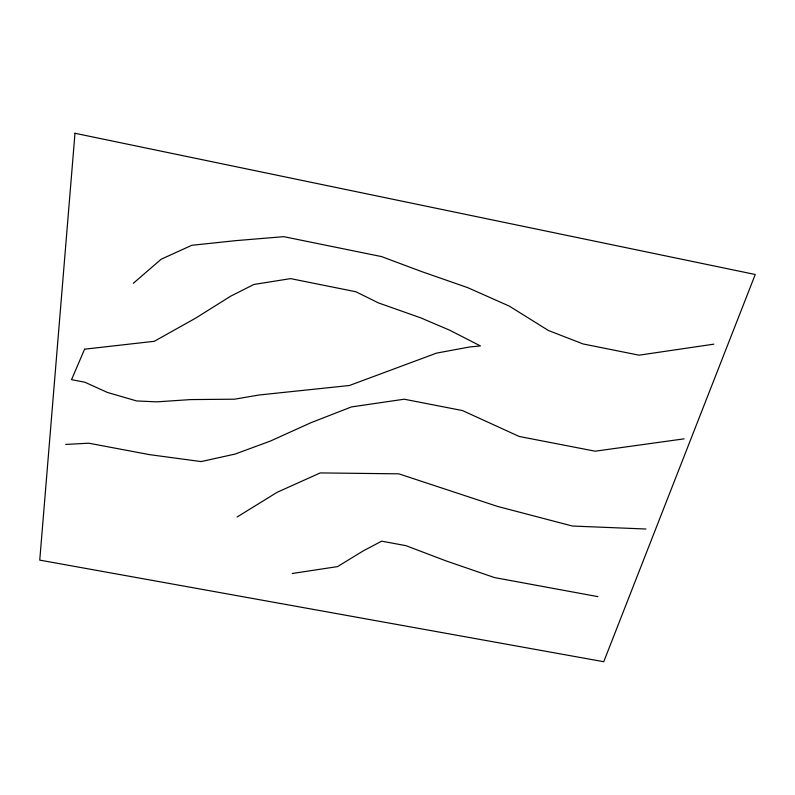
<?xml version="1.0" encoding="UTF-8"?>
<svg xmlns="http://www.w3.org/2000/svg" width="795" height="795" viewBox="0 0 795 795"><rect width="100%" height="100%" fill="white"/><g stroke="black" fill="none" stroke-linecap="round" stroke-linejoin="round"><path stroke-width="1.19" d="M133.312 283.298L161.127 259.259L191.744 245.297L235.857 240.637L283.765 236.662L381.53 256.586L421.479 271.522L467.818 287.691L509.327 306.125L548.361 330.462L582.983 343.927L639.051 355.176L713.781 344.175M237.079 517.008L277.117 492.314L320.226 472.916L398.822 473.83L497.66 506.455L572.42 526.042L645.928 529.013M292.242 573.493L337.527 566.606L363.375 550.816L381.66 541.166L405.927 545.658L446.055 560.902L494.589 577.597L597.86 596.628M684.157 438.84L595.167 451.192L519.224 436.475L462.491 410.568L404.208 399.209L351.43 406.931L310.954 422.702L270.638 440.957L235.211 454.044L201.135 461.577L149.728 454.67L88.762 443.203L65.677 444.435M74.988 133.282L39.75 560.127L603.753 661.718L755.25 274.494L74.988 133.282M84.588 349.194L71.54 379.662L84.817 382.206L107.375 392.422L136.651 400.948L156.685 401.863L190.651 399.587L234.575 399.189L258.981 395.006L349.393 385.505L436.564 353.109L469.636 346.978L480.428 345.934L449.543 330.134L420.863 317.911L378.331 302.855L355.852 291.745L290.602 278.618L253.883 284.471L230.669 296.177L195.679 318.119L154.3 341.293L84.588 349.194"/></g></svg>
